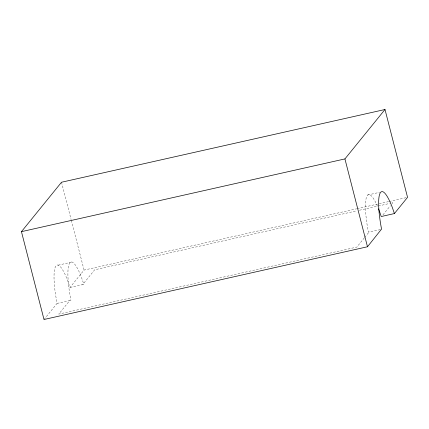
<?xml version="1.0" encoding="UTF-8"?>
<svg xmlns="http://www.w3.org/2000/svg" width="429" height="429" viewBox="0 0 429 429"><rect width="100%" height="100%" fill="white"/><g stroke="black" fill="none" stroke-linecap="round" stroke-linejoin="round"><path stroke-width="0.32" stroke-dasharray="2.15 1.61" d="M44.005 319.498L57.057 303.416L55.486 294.278A44.08 8.601 77.4 0 1 67.332 279.724L70.018 287.43L84.073 270.082L356.579 208.81M70.018 287.43L82.695 284.593L94.707 269.766L356.853 210.816M364.339 237.838L356.848 247.077L58.746 314.114L69.734 300.579L70.93 300.327L69.359 291.189A44.08 8.601 77.4 0 1 81.199 276.641L83.891 284.341L82.695 284.593M364.757 237.328L368.919 232.191M382.947 214.897L390.342 205.775M391.988 203.748L392.808 202.735L390.197 203.319M367.776 194.991L379.703 192.31M357.234 208.66L388.599 201.609M389.253 201.458L406.242 197.64M359.47 210.231L377.772 206.113M378.426 205.968L389.543 203.469M380.335 229.628L368.372 232.062A43.544 8.51 77.3 0 1 366.629 196.777A43.544 8.51 77.3 0 1 378.003 207.55M57.057 303.416L69.734 300.579M58.167 265.149L72.04 262.06M61.519 182.239L71.139 219.702M71.305 220.35L84.073 270.082"/><path stroke-width="0.64" d="M394.401 213.562L392.455 207.802A43.544 8.51 77.3 0 0 380.094 193.184A43.544 8.51 77.3 0 0 381.553 229.097L367.481 246.761L44.005 319.498L21.45 231.655L61.519 182.239L384.995 109.502L407.55 197.345L394.401 213.562L381.22 216.527L379.274 210.768A43.544 8.51 77.3 0 0 378.517 208.81M21.45 231.655L344.927 158.918L384.995 109.502M344.927 158.918L367.481 246.761"/></g></svg>
